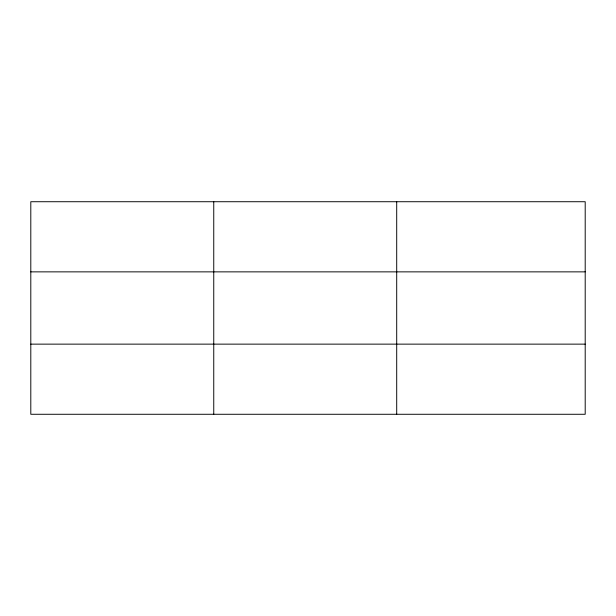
<?xml version="1.0" encoding="UTF-8"?>
<svg xmlns="http://www.w3.org/2000/svg" width="616" height="616" viewBox="0 0 616 616"><rect width="100%" height="100%" fill="white"/><g stroke="black" fill="none" stroke-linecap="round" stroke-linejoin="round"><path stroke-width="0.92" d="M213.752 414.275L213.752 201.725M396.704 414.275L396.704 201.725M585.2 271.864L585.2 201.725L30.8 201.725L30.8 414.275L585.2 414.275L585.2 271.864L30.8 271.864M30.8 344.136L585.2 344.136"/></g></svg>
